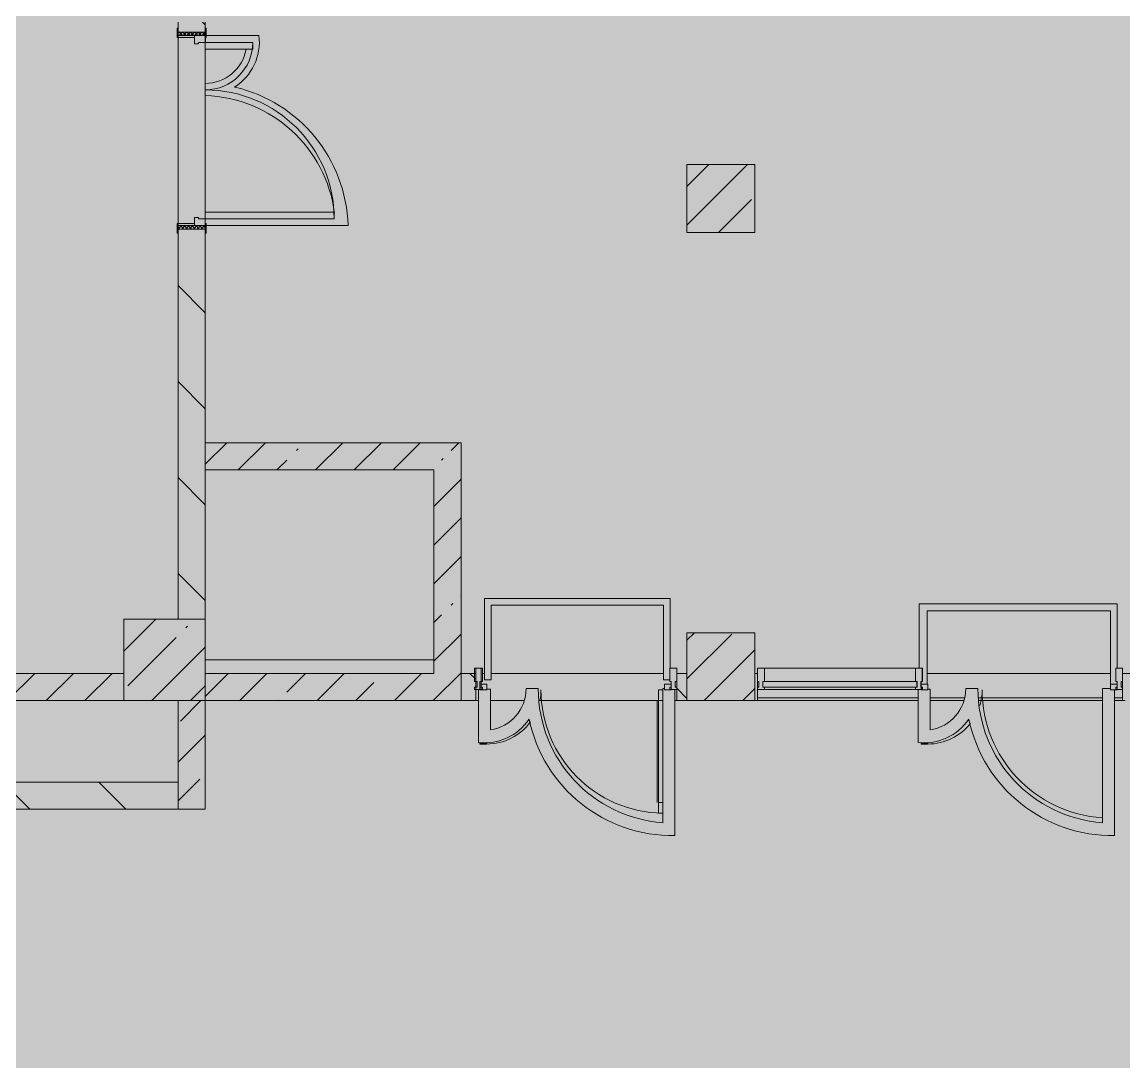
# Model space of a CAD drawing. Header units: millimetres. Extents: x 35143 to 244272, y -8553 to 29000.
# Drawn here: x 182672 to 190792, y 9037 to 16700 of the extents above; entities that cross this region are included whole.
import ezdxf

# ---------------------------------------------------------------- set-up
doc = ezdxf.new("R2010")
doc.units = ezdxf.units.MM
doc.layers.add('A-DETL-GENF-6', color=7, linetype='Continuous', lineweight=9, true_color=0xc0c0c0, transparency=0.4)
for name, color, linetype, lineweight, true_color in [('A-DETL-GENF-7', 7, 'Continuous', 5, 0xe2e2e2), ('A-DETL-GENF-9', 7, 'Continuous', 5, 0xb7b7b7), ('A-DOOR-3', 7, 'Continuous', 5, 0xaaaaaa), ('A-DOOR-4', 7, 'Continuous', 5, 0xe2e2e2), ('A-DOOR-5', 7, 'Continuous', 5, 0xb7b7b7), ('A-DOOR-FRAM-3', 7, 'Continuous', 5, 0xe2e2e2), ('A-DOOR-FRAM-4', 7, 'Continuous', 5, 0xaaaaaa), ('A-DOOR-FRAM-5', 7, 'Continuous', 5, 0xb7b7b7), ('A-FLOR-3', 7, 'Continuous', 5, 0xb7b7b7), ('A-GLAZ-CURT-2', 7, 'Continuous', 5, 0x737373), ('A-GLAZ-CWMG-3', 7, 'Continuous', 5, 0x737373), ('A-WALL-5', 7, 'Continuous', 9, 0x737373), ('I-WALL-6', 7, 'Continuous', 5, 0x737373), ('S-COLS-2', 7, 'Continuous', 5, 0x737373)]:
    doc.layers.add(name, color=color, linetype=linetype, lineweight=lineweight, true_color=true_color)
doc.layers.add('I-WALL-5', color=7, linetype='Continuous', lineweight=5)
doc.layers.add('S-COLS-1', color=7, linetype='Continuous', lineweight=5)
pattern_1 = [(135, (117261.9, 0), (-353.5534, -353.5534), [])]
pattern_2 = [(45, (117261.88, 0), (-285.1231, 285.1231), []), (45, (117547, 0), (-285.1231, 285.1231), [504.031, -100.806, 16.764, -84.042])]

# ---------------------------------------------------------------- blocks, each defined once
blk = doc.blocks.new('BSC_Колонна _Прямоугольная - 600х600-23205240-2_1_2_птичка')
at = {"layer": 'S-COLS-1'}
h = blk.add_hatch(dxfattribs=at)
h.set_pattern_fill('FP_85', color=256, style=0, pattern_type=2)
h.set_pattern_definition([(45, (-66460, -12000), (-285.1231, 285.1231), []), (45, (-66174.88, -12000), (-285.1231, 285.1231), [504.031, -100.806, 16.764, -84.042])])
h.paths.add_polyline_path([(-300, -300), (300, -300), (300, 300), (-300, 300)])
at = {"layer": 'S-COLS-2'}
for p, q in [((300, 300), (-300, 300)), ((-300, 300), (-300, -300)), ((300, -300), (300, 300)), ((-300, -300), (300, -300))]:
    blk.add_line(p, q, dxfattribs=at)
blk = doc.blocks.new('110_Дверь_СКБ_2Ст - Д-6_л__ ДОО_Дв_1450x2100h_Дверь из раздевальной в коридор-V93-2_1_2_птичка')
at = {"layer": 'A-DOOR-3'}
h = blk.add_hatch(dxfattribs=at)
h.set_pattern_fill('FP_25', color=256, style=0, pattern_type=2)
h.set_pattern_definition([(135, (1576.41, 164.685), (-14.14214, -14.14214), []), (225, (1576.41, 164.685), (14.14214, -14.14214), [])])
h.paths.add_polyline_path([(737.5, 100), (712.5, 100), (712.5, -100), (737.5, -100)])
at = {"layer": 'A-DOOR-4'}
for points in [[(662.5, 100), (662.5, 1050), (612.5, 1050), (612.5, 100)], [(-587.5, 100), (-587.5, 450), (-637.5, 450), (-637.5, 100)]]:
    blk.add_hatch(color=256, dxfattribs=at).paths.add_polyline_path(points)
h = blk.add_hatch(color=256, dxfattribs=at)
h.paths.add_polyline_path([(712.5, 100), (662.5, 100), (662.5, 50), (652.5, 50), (652.5, 20), (712.5, 20)])
h.paths.add_polyline_path([(-627.5, 20), (-627.5, 50), (-637.5, 50), (-637.5, 100), (-687.5, 100), (-687.5, 20)])
at = {"layer": 'A-DOOR-FRAM-3'}
for points in [[(-672.5, 100), (-672.5, 108), (-742.5, 108), (-742.5, 100)], [(767.5, 100), (767.5, 108), (697.5, 108), (697.5, 100)], [(-672.5, 20), (-687.5, 20), (-687.5, -100), (-672.5, -94.3)], [(712.5, 20), (697.5, 20), (697.5, -100), (712.5, -100)], [(-672.5, -100), (-742.5, -100), (-742.5, -108), (-672.5, -108)], [(767.5, -108), (767.5, -100), (697.5, -100), (697.5, -108)]]:
    blk.add_hatch(color=256, dxfattribs=at).paths.add_polyline_path(points)
at = {"layer": 'A-DOOR-FRAM-4'}
h = blk.add_hatch(dxfattribs=at)
h.set_pattern_fill('FP_26', color=256, style=0, pattern_type=2)
h.set_pattern_definition([(45, (-546.384, 164.685), (-14.1421, 14.1421), []), (135, (-546.384, 164.685), (-14.1421, -14.1421), [])])
h.paths.add_polyline_path([(-687.5, -94.3), (-687.5, 100), (-712.5, 100), (-712.5, -100), (-687.5, -100)])
at = {"layer": 'A-DOOR-5'}
for p, q in [((662.5, 1050), (612.5, 1050)), ((612.5, 1050), (612.5, 100)), ((662.5, 100), (662.5, 1050)), ((-637.5, 450), (-637.5, 100)), ((-587.5, 450), (-637.5, 450)), ((-587.5, 100), (-587.5, 450)), ((-637.5, 100), (-587.5, 100)), ((612.5, 100), (662.5, 100))]:
    blk.add_line(p, q, dxfattribs=at)
for centre, radius, start, end in [((662.5, 100), 950, 90, 180), ((-637.5, 100), 350, 360, 90)]:
    blk.add_arc(centre, radius, start, end, dxfattribs=at)
at = {"layer": 'A-DOOR-FRAM-5'}
for p, q in [((-672.5, 108), (-742.5, 108)), ((-742.5, 108), (-742.5, 100)), ((-742.5, 100), (-672.5, 100)), ((-687.5, 100), (-712.5, 100)), ((-712.5, 100), (-712.5, -100)), ((-637.5, 100), (-687.5, 100)), ((-687.5, 100), (-687.5, 20)), ((-687.5, -100), (-687.5, 100)), ((-672.5, 100), (-672.5, 108)), ((-637.5, 50), (-637.5, 100)), ((662.5, 100), (662.5, 50)), ((712.5, 100), (662.5, 100)), ((767.5, 108), (697.5, 108)), ((697.5, 108), (697.5, 100)), ((697.5, 100), (767.5, 100)), ((712.5, 20), (712.5, 100)), ((737.5, 100), (712.5, 100)), ((712.5, 100), (712.5, -100)), ((737.5, -100), (737.5, 100)), ((767.5, 100), (767.5, 108)), ((-687.5, 20), (-627.5, 20)), ((-672.5, 20), (-687.5, 20)), ((-687.5, 20), (-687.5, -100)), ((-672.5, -100), (-672.5, 20)), ((-627.5, 50), (-637.5, 50)), ((-627.5, 20), (-627.5, 50)), ((662.5, 50), (652.5, 50)), ((652.5, 50), (652.5, 20)), ((652.5, 20), (712.5, 20)), ((712.5, 20), (697.5, 20)), ((697.5, 20), (697.5, -100)), ((712.5, -100), (712.5, 20)), ((-672.5, -100), (-742.5, -100)), ((-742.5, -100), (-742.5, -108)), ((-742.5, -108), (-672.5, -108)), ((-712.5, -100), (-687.5, -100)), ((-687.5, -100), (-672.5, -100)), ((-672.5, -108), (-672.5, -100)), ((697.5, -100), (712.5, -100)), ((767.5, -100), (697.5, -100)), ((697.5, -100), (697.5, -108)), ((697.5, -108), (767.5, -108)), ((712.5, -100), (737.5, -100)), ((767.5, -108), (767.5, -100))]:
    blk.add_line(p, q, dxfattribs=at)
blk = doc.blocks.new('BSC_Колонна _Прямоугольная - 500х500-V143-2_1_2_птичка')
at = {"layer": 'S-COLS-1'}
h = blk.add_hatch(dxfattribs=at)
h.set_pattern_fill('FP_137', color=256, style=0, pattern_type=2)
h.set_pattern_definition([(45, (-70560, -15400), (-285.1231, 285.1231), []), (45, (-70274.88, -15400), (-285.1231, 285.1231), [504.031, -100.806, 16.764, -84.042])])
h.paths.add_polyline_path([(-250, -250), (250, -250), (250, 250), (-250, 250)])
at = {"layer": 'S-COLS-2'}
for p, q in [((250, 250), (-250, 250)), ((-250, 250), (-250, -250)), ((250, -250), (250, 250)), ((-250, -250), (250, -250))]:
    blk.add_line(p, q, dxfattribs=at)
blk = doc.blocks.new('Прямоугольный импост - Импост структурный с накладкой - 160мм Темный-33326475-2_1_2_птичка')
at = {"layer": 'A-GLAZ-CWMG-3'}
for p, q in [((-50, 40), (-50, 140)), ((-50, 140), (0, 140)), ((0, 140), (0, 40)), ((-40, 40), (-50, 40)), ((-50, -17), (-50, 0)), ((-50, 0), (-40, 0)), ((-40, 0), (-40, 40)), ((-10, 40), (-10, 0)), ((0, 40), (-10, 40)), ((-10, 0), (0, 0)), ((0, 0), (0, -17)), ((0, -17), (-50, -17))]:
    blk.add_line(p, q, dxfattribs=at)
blk = doc.blocks.new('Дверь_Витражная_остекление_ - ВВ-6 остекление-32274838-2_1_2_птичка')
at = {"layer": 'A-DETL-GENF-7'}
for points in [[(-610, 930), (-642.6, 930), (-642.6, 20), (-610, 20), (-610, 579)], [(705, 420), (660, 420), (660, 410.2), (705, 410.4)]]:
    blk.add_hatch(color=256, dxfattribs=at).paths.add_polyline_path(points)
at = {"layer": 'A-DETL-GENF-9'}
for p, q in [((-642.6, 930), (-610, 930)), ((-610, 930), (-642.6, 930)), ((-610, 930), (-610, 20)), ((-610, 20), (-610, 930)), ((-642.6, 850), (-610, 850)), ((-601, 850), (-601, 100)), ((705, 420), (660, 420)), ((660, 420), (660, 410.2)), ((705, 420), (660, 420)), ((660, 420), (660, 410.2)), ((705, 420), (705, 408.4)), ((705, 408.4), (705, 420)), ((-642.6, 100), (-610, 100)), ((-610, 20), (-642.6, 20)), ((-642.6, 20), (-610, 20))]:
    blk.add_line(p, q, dxfattribs=at)
at = {"layer": 'A-DOOR-5'}
for p, q in [((655, 420), (655, 410.4)), ((-655, 20), (-705, 20)), ((-705, 20), (-705, -20)), ((-655, -20), (-655, 20)), ((705, 20), (655, 20)), ((655, 20), (655, -20)), ((705, -20), (705, 20)), ((-705, -20), (-655, -20)), ((655, -20), (705, -20))]:
    blk.add_line(p, q, dxfattribs=at)
for centre, radius, start, end in [((-655, 20), 910, 360, 89.20859), ((655, 20), 400, 90, 143.87233), ((655, 20), 400, 168.59224, 180)]:
    blk.add_arc(centre, radius, start, end, dxfattribs=at)
blk = doc.blocks.new('Прямоугольный импост - Импост структурный с накладкой - 160мм Темный-33326241-2_1_2_птичка')
at = {"layer": 'A-GLAZ-CWMG-3'}
for p, q in [((-25, 40), (-25, 140)), ((-25, 140), (25, 140)), ((25, 140), (25, 40)), ((-15, 40), (-25, 40)), ((-25, -17), (-25, 0)), ((-25, 0), (-15, 0)), ((-15, 0), (-15, 40)), ((15, 40), (15, 0)), ((25, 40), (15, 40)), ((15, 0), (25, 0)), ((25, 0), (25, -17)), ((25, -17), (-25, -17))]:
    blk.add_line(p, q, dxfattribs=at)
blk = doc.blocks.new('Прямоугольный импост - Импост структурный с накладкой - 160мм Темный-33326242-2_1_2_птичка')
at = {"layer": 'A-GLAZ-CWMG-3'}
for p, q in [((0, 140), (-50, 140)), ((-50, 140), (-50, 40)), ((0, 40), (0, 140)), ((-50, 40), (-40, 40)), ((-40, 0), (-50, 0)), ((-50, 0), (-50, -17)), ((-40, 40), (-40, 0)), ((-10, 0), (-10, 40)), ((-10, 40), (0, 40)), ((0, 0), (-10, 0)), ((0, -17), (0, 0)), ((-50, -17), (0, -17))]:
    blk.add_line(p, q, dxfattribs=at)
blk = doc.blocks.new('Прямоугольный импост - Импост структурный с накладкой - 160мм Темный-33326237-2_1_2_птичка')
at = {"layer": 'A-GLAZ-CWMG-3'}
for p, q in [((-50, 40), (-50, 140)), ((-50, 140), (0, 140)), ((0, 140), (0, 40)), ((-40, 40), (-50, 40)), ((-50, -17), (-50, 0)), ((-50, 0), (-40, 0)), ((-40, 0), (-40, 40)), ((-10, 40), (-10, 0)), ((0, 40), (-10, 40)), ((-10, 0), (0, 0)), ((0, 0), (0, -17)), ((0, -17), (-50, -17))]:
    blk.add_line(p, q, dxfattribs=at)
blk = doc.blocks.new('Дверь_Витражная_остекление_ - В-18-32468702-2_1_2_птичка')
at = {"layer": 'A-DETL-GENF-7'}
blk.add_hatch(color=256, dxfattribs=at).paths.add_polyline_path([(677.5, 420), (683.2, 410.4), (722.5, 410.4), (722.5, 420), (683.2, 420)])
at = {"layer": 'A-DETL-GENF-9'}
for p, q in [((722.5, 420), (677.5, 420)), ((677.5, 420), (677.5, 409.8)), ((722.5, 420), (677.5, 420)), ((677.5, 420), (677.5, 409.8)), ((722.5, 420), (722.5, 408.9)), ((722.5, 408.9), (722.5, 420))]:
    blk.add_line(p, q, dxfattribs=at)
at = {"layer": 'A-DOOR-5'}
for p, q in [((672.5, 420), (672.5, 409.2)), ((-672.5, 20), (-722.5, 20)), ((-722.5, 20), (-722.5, -20)), ((-672.5, -20), (-672.5, 20)), ((722.5, 20), (672.5, 20)), ((672.5, 20), (672.5, -20)), ((722.5, -20), (722.5, 20)), ((-722.5, -20), (-672.5, -20)), ((672.5, -20), (722.5, -20))]:
    blk.add_line(p, q, dxfattribs=at)
for centre, radius, start, end in [((-672.5, 20), 945, 360, 86.42063), ((672.5, 20), 400, 90, 141.82821), ((672.5, 20), 400, 163.22836, 180)]:
    blk.add_arc(centre, radius, start, end, dxfattribs=at)
blk = doc.blocks.new('Системная панель - Стекло - 40мм-32468815-2_1_2_птичка')
at = {"layer": 'A-GLAZ-CURT-2'}
for p, q in [((567, 0), (-567, 0)), ((-567, 0), (-567, -40)), ((567, -40), (567, 0)), ((-567, -40), (567, -40))]:
    blk.add_line(p, q, dxfattribs=at)
blk = doc.blocks.new('Прямоугольный импост - Импост структурный с накладкой - 160мм Темный-33326239-2_1_2_птичка')
at = {"layer": 'A-GLAZ-CWMG-3'}
for p, q in [((-25, 40), (-25, 140)), ((-25, 140), (25, 140)), ((25, 140), (25, 40)), ((-15, 40), (-25, 40)), ((-25, -17), (-25, 0)), ((-25, 0), (-15, 0)), ((-15, 0), (-15, 40)), ((15, 40), (15, 0)), ((25, 40), (15, 40)), ((15, 0), (25, 0)), ((25, 0), (25, -17)), ((25, -17), (-25, -17))]:
    blk.add_line(p, q, dxfattribs=at)
blk = doc.blocks.new('Прямоугольный импост - Импост структурный с накладкой - 160мм Темный-32468813-2_1_2_птичка')
at = {"layer": 'A-GLAZ-CWMG-3'}
for p, q in [((70880, 11940), (71994, 11940)), ((70880, 11783), (71994, 11783))]:
    blk.add_line(p, q, dxfattribs=at)

msp = doc.modelspace()

# ---------------------------------------------------------------- hatches: boundary and pattern name
at = {"layer": 'A-DETL-GENF-6'}
msp.add_hatch(color=256, dxfattribs=at).paths.add_polyline_path([(193102.8, -280), (193121.9, -280), (193121.9, 3300), (202121.9, 3300), (202121.9, 27350), (159171.9, 27350), (159171.9, 23778), (156021.9, 23778), (156021.9, -280), (192175.3, -280)])
at = {"layer": 'I-WALL-5'}
h = msp.add_hatch(dxfattribs=at)
h.set_pattern_fill('FP_98', color=256, style=0, pattern_type=2)
h.set_pattern_definition(pattern_1)
h.paths.add_polyline_path([(183821.9, 12300), (184021.9, 12300), (184021.9, 15175), (183821.9, 15175), (183821.9, 13534.8)])
h.paths.add_polyline_path([(184021.9, 16625), (184021.9, 16700), (183821.9, 16700), (183827.6, 16625)])
h.paths.add_polyline_path([(183883.9, 17300), (184021.9, 17300), (184021.9, 22700), (183821.9, 22700), (183821.9, 17300)])
h.paths.add_polyline_path([(183821.9, 23300), (184021.9, 23300), (184021.9, 24050), (183821.9, 24050), (183821.9, 23946.9)])
h.paths.add_polyline_path([(183821.9, 25950), (184021.9, 25950), (184021.9, 26500), (183821.9, 26500), (183821.9, 25980)])
h = msp.add_hatch(dxfattribs=at)
h.set_pattern_fill('FP_95', color=256, style=0, pattern_type=2)
h.set_pattern_definition(pattern_2)
h.paths.add_polyline_path([(185706.9, 13400), (185906.9, 13400), (185906.9, 13600), (184021.9, 13600), (184021.9, 13400), (184755.1, 13400)])
h = msp.add_hatch(dxfattribs=at)
h.set_pattern_fill('FP_95', color=256, style=0, pattern_type=2)
h.set_pattern_definition(pattern_2)
h.paths.add_polyline_path([(185706.9, 11700), (185906.9, 11700), (185906.9, 13400), (185706.9, 13400), (185706.9, 11799.5)])
h = msp.add_hatch(dxfattribs=at)
h.set_pattern_fill('FP_95', color=256, style=0, pattern_type=2)
h.set_pattern_definition(pattern_2)
h.paths.add_polyline_path([(172961.9, 11700), (177421.9, 11700), (177421.9, 11900), (172021.9, 11900), (172021.9, 11700), (172761.9, 11700)])
h.paths.add_polyline_path([(181721.9, 11700), (183421.9, 11700), (183421.9, 11900), (178021.9, 11900), (178021.9, 11700), (181641.9, 11700)])
h = msp.add_hatch(dxfattribs=at)
h.set_pattern_fill('FP_95', color=256, style=0, pattern_type=2)
h.set_pattern_definition(pattern_2)
h.paths.add_polyline_path([(184755.1, 11700), (185706.9, 11700), (185706.9, 11900), (184021.9, 11900), (184021.9, 11700)])
h = msp.add_hatch(dxfattribs=at)
h.set_pattern_fill('FP_98', color=256, style=0, pattern_type=2)
h.set_pattern_definition(pattern_1)
h.paths.add_polyline_path([(185906.9, 11700), (186015.9, 11700), (186015.9, 11900), (185906.9, 11900), (185906.9, 11799.5)])
h.paths.add_polyline_path([(192741.9, 11700), (192741.9, 11900), (190781.9, 11900), (190781.9, 11700), (192175.3, 11700)])
h.paths.add_polyline_path([(187571.9, 11700), (187571.9, 11900), (187495.9, 11900), (187495.9, 11700), (187537.7, 11700)])
h.paths.add_polyline_path([(188091.9, 11700), (188091.9, 11900), (188071.9, 11900), (188071.9, 11700)])
h = msp.add_hatch(dxfattribs=at)
h.set_pattern_fill('FP_95', color=256, style=0, pattern_type=2)
h.set_pattern_definition(pattern_2)
h.paths.add_polyline_path([(183821.9, 10900), (184021.9, 10900), (184021.9, 11700), (183821.9, 11700), (183821.9, 11100)])
h = msp.add_hatch(dxfattribs=at)
h.set_pattern_fill('FP_98', color=256, style=0, pattern_type=2)
h.set_pattern_definition(pattern_1)
h.paths.add_polyline_path([(183821.9, 10900), (183821.9, 11100), (179421.9, 11100), (179421.9, 10900), (181045.1, 10900)])
at = {"layer": 'S-COLS-1'}
h = msp.add_hatch(dxfattribs=at)
h.set_pattern_fill('FP_95', color=256, style=0, pattern_type=2)
h.set_pattern_definition(pattern_2)
h.paths.add_polyline_path([(187571.9, 11700), (188071.9, 11700), (188071.9, 12200), (187571.9, 12200), (187571.9, 11799.5)])

# ---------------------------------------------------------------- linework, layer by layer
at = {"layer": 'A-FLOR-3'}
for p, q in [((184024.9, 16585), (184024.9, 16550)), ((184418, 16600), (184029.9, 16600)), ((184021.9, 16248.1), (184021.9, 16158)), ((184029.9, 15201.1), (185074.3, 15201.1)), ((187448.7, 12453), (186078.7, 12453)), ((186078.7, 12453), (186078.7, 11853)), ((187448.7, 11940), (187448.7, 12453)), ((186128.7, 11853), (186128.7, 12403)), ((186128.7, 12403), (187398.7, 12403)), ((187398.7, 12403), (187398.7, 11853)), ((190742.4, 12412.4), (189282.6, 12412.4)), ((189282.6, 12412.4), (189282.6, 11940)), ((189342.6, 11820), (189342.6, 12362.4)), ((189342.6, 12362.4), (190692.4, 12362.4)), ((190692.4, 12362.4), (190692.4, 11820)), ((190742.4, 11940), (190742.4, 12412.4)), ((185706.9, 12000), (184021.9, 12000)), ((186034.3, 11783), (186034.3, 11392.1)), ((186078.7, 11853), (186128.7, 11853)), ((186123.8, 11785.1), (186095.9, 11785.1)), ((186123.8, 11485.1), (186123.8, 11785.1)), ((186475.9, 11788.1), (186386.2, 11788.1)), ((187405.9, 11788.1), (187393.5, 11788.1)), ((187393.5, 11788.1), (187393.5, 10800.5)), ((187398.7, 11853), (187445.9, 11853)), ((187483.3, 10705.4), (187483.3, 11783)), ((189274.3, 11783), (189274.3, 11392.1)), ((189363.8, 11785.1), (189346.9, 11785.1)), ((189363.8, 11485.1), (189363.8, 11785.1)), ((189715.9, 11788.1), (189626.2, 11788.1)), ((190691.9, 11788.1), (190633.5, 11788.1)), ((190633.5, 11788.1), (190633.5, 10800.5)), ((190723.3, 10705.4), (190723.3, 11780)), ((186034.3, 11700), (186015.9, 11700)), ((187495.9, 11700), (187483.3, 11700)), ((188091.9, 11720), (189274.3, 11720)), ((189274.3, 11700), (188091.9, 11700)), ((189363.8, 11720), (189618, 11720)), ((189719.5, 11720), (190633.5, 11720)), ((190723.3, 11720), (190781.9, 11720)), ((190781.9, 11700), (190723.3, 11700))]:
    msp.add_line(p, q, dxfattribs=at)
for centre, radius, start, end in [((184025.7, 16553.3), 395, 302.61833, 6.79242), ((184021.9, 16554.3), 306.2, 270, 349.74815), ((183995.7, 15169.3), 1079, 1.68848, 76.98917), ((183991.9, 15168.2), 990.3, 7.11312, 88.26401), ((186080, 11788.1), 306.2, 278.22053, 360), ((187466.1, 11788.1), 990.3, 180, 265.79425), ((189320, 11788.1), 306.2, 278.22053, 360), ((190706.1, 11788.1), 990.3, 180, 265.79425), ((186081, 11784.3), 395, 263.20758, 326.07537), ((187465, 11784.3), 1079, 191.7891, 270.96685), ((189321, 11784.3), 395, 263.20758, 326.07537), ((190705, 11784.3), 1079, 191.7891, 270.96685)]:
    msp.add_arc(centre, radius, start, end, dxfattribs=at)
at = {"layer": 'A-WALL-5'}
for p, q in [((185906.9, 11700), (185906.9, 11900)), ((183821.9, 10900), (183821.9, 11100))]:
    msp.add_line(p, q, dxfattribs=at)
at = {"layer": 'I-WALL-6'}
for p, q in [((183821.9, 16700), (183821.9, 16655)), ((184021.9, 16655), (184021.9, 16700)), ((183821.9, 15215), (183821.9, 16585)), ((184021.9, 16500), (184021.9, 16248.1)), ((184021.9, 16158), (184021.9, 15300)), ((183821.9, 15145), (183821.9, 12300)), ((184021.9, 12300), (184021.9, 15145)), ((185906.9, 13600), (184021.9, 13600)), ((185906.9, 11900), (185906.9, 13600)), ((184021.9, 13400), (185706.9, 13400)), ((185706.9, 13400), (185706.9, 11900)), ((183421.9, 11900), (178021.9, 11900)), ((185706.9, 11900), (184021.9, 11900)), ((186015.9, 11900), (185906.9, 11900)), ((186015.9, 11700), (186015.9, 11900)), ((186065.9, 11900), (186078.7, 11900)), ((186128.7, 11900), (187398.7, 11900)), ((187571.9, 11900), (187495.9, 11900)), ((187495.9, 11900), (187495.9, 11700)), ((187571.9, 11700), (187571.9, 11900)), ((188091.9, 11900), (188071.9, 11900)), ((188071.9, 11900), (188071.9, 11700)), ((188091.9, 11700), (188091.9, 11900)), ((189342.6, 11900), (190692.4, 11900)), ((192741.9, 11900), (190781.9, 11900)), ((190781.9, 11900), (190781.9, 11700)), ((181721.9, 11700), (183421.9, 11700)), ((183821.9, 11700), (183821.9, 11100)), ((184021.9, 10900), (184021.9, 11700)), ((184021.9, 11700), (186015.9, 11700)), ((186371.6, 11700), (186123.8, 11700)), ((187393.5, 11700), (186480.6, 11700)), ((187495.9, 11700), (187571.9, 11700)), ((188091.9, 11700), (188071.9, 11700)), ((189611.6, 11700), (189363.8, 11700)), ((190633.5, 11700), (189720.6, 11700)), ((190801.9, 11700), (190781.9, 11700)), ((183821.9, 11100), (181721.9, 11100)), ((179221.9, 10900), (184021.9, 10900))]:
    msp.add_line(p, q, dxfattribs=at)
at = {"layer": 'S-COLS-2'}
for p, q in [((188071.9, 12200), (187571.9, 12200)), ((187571.9, 12200), (187571.9, 11900)), ((188071.9, 11900), (188071.9, 12200)), ((187571.9, 11900), (187571.9, 11700)), ((188071.9, 11700), (188071.9, 11900)), ((187571.9, 11700), (188071.9, 11700))]:
    msp.add_line(p, q, dxfattribs=at)

# ---------------------------------------------------------------- block references
at = {"layer": 'A-DOOR-5'}
for name, p, rotation in [('110_Дверь_СКБ_2Ст - Д-6_л__ ДОО_Дв_1450x2100h_Дверь из раздевальной в коридор-V93-2_1_2_птичка', (183921.9, 15912.5), 269.9999999999999), ('Дверь_Витражная_остекление_ - ВВ-6 остекление-32274838-2_1_2_птичка', (186750.9, 11800), 180), ('Дверь_Витражная_остекление_ - В-18-32468702-2_1_2_птичка', (190019.4, 11800), 180)]:
    msp.add_blockref(name, p, dxfattribs=dict(at, rotation=rotation))
at = {"layer": 'A-GLAZ-CURT-2', "rotation": 180}
msp.add_blockref('Системная панель - Стекло - 40мм-32468815-2_1_2_птичка', (188698.9, 11800), dxfattribs=at)
at = {"layer": 'A-GLAZ-CWMG-3', "extrusion": (0, 0, -1)}
for name, p in [('Прямоугольный импост - Импост структурный с накладкой - 160мм Темный-33326241-2_1_2_птичка', (-186030.9, 11800)), ('Прямоугольный импост - Импост структурный с накладкой - 160мм Темный-33326475-2_1_2_птичка', (-186015.9, 11800)), ('Прямоугольный импост - Импост структурный с накладкой - 160мм Темный-33326237-2_1_2_птичка', (-188091.9, 11800)), ('Прямоугольный импост - Импост структурный с накладкой - 160мм Темный-33326239-2_1_2_птичка', (-189280.9, 11800)), ('Прямоугольный импост - Импост структурный с накладкой - 160мм Темный-33326241-2_1_2_птичка', (-189281.9, 11800))]:
    msp.add_blockref(name, p, dxfattribs=at)
at = {"layer": 'A-GLAZ-CWMG-3'}
for name, p in [('Прямоугольный импост - Импост структурный с накладкой - 160мм Темный-33326242-2_1_2_птичка', (187495.9, 11800)), ('Прямоугольный импост - Импост структурный с накладкой - 160мм Темный-32468813-2_1_2_птичка', (117261.9, 0)), ('Прямоугольный импост - Импост структурный с накладкой - 160мм Темный-33326242-2_1_2_птичка', (190781.9, 11800))]:
    msp.add_blockref(name, p, dxfattribs=at)
at = {"layer": 'S-COLS-2'}
for name, p in [('BSC_Колонна _Прямоугольная - 500х500-V143-2_1_2_птичка', (187821.9, 15400)), ('BSC_Колонна _Прямоугольная - 600х600-23205240-2_1_2_птичка', (183721.9, 12000))]:
    msp.add_blockref(name, p, dxfattribs=at)

doc.saveas('drawing.dxf')
